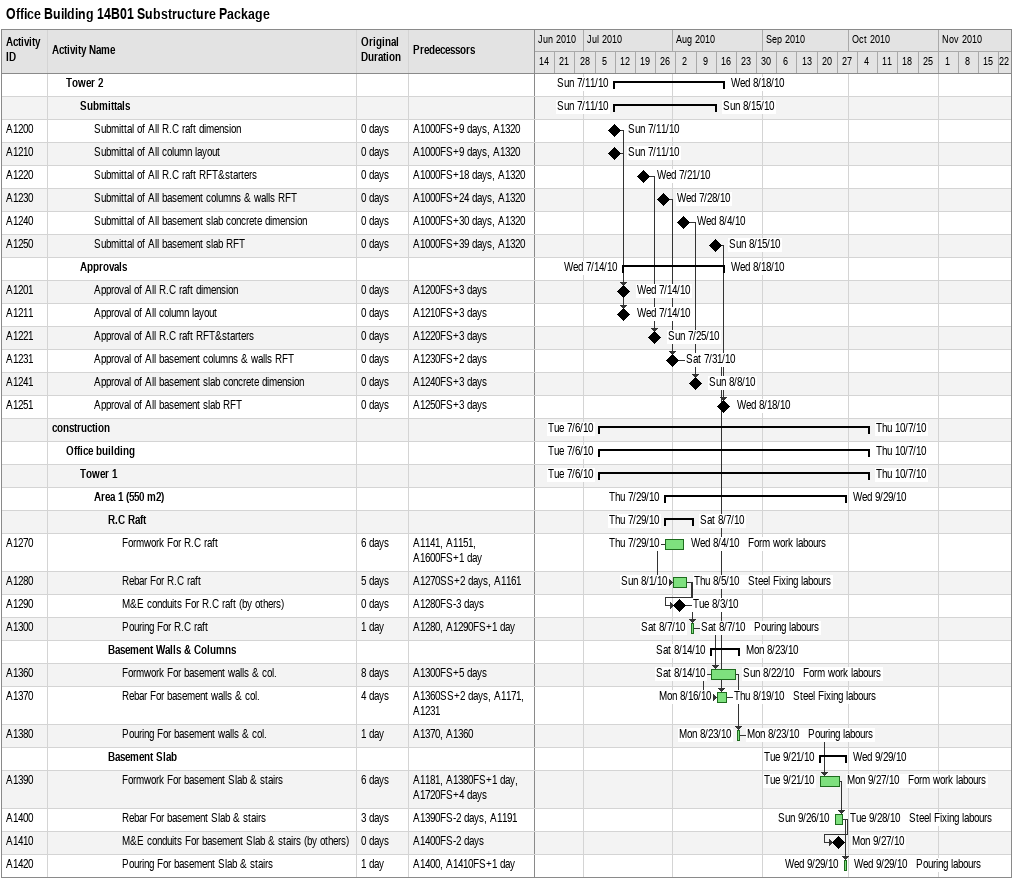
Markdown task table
Office Building 14B01 Substructure Package

| ID | Level | Task | Original duration | Start | Finish | Predecessors | Resources |
|---|---|---|---|---|---|---|---|
|  | 2 | **Tower 2** |  | 2010-07-11 | 2010-08-18 |  |  |
|  | 3 | **Submittals** |  | 2010-07-11 | 2010-08-15 |  |  |
| A1200 | 4 | Submittal of All R.C raft dimension | 0d | 2010-07-11 | 2010-07-11 | A1000FS+9d, A1320 |  |
| A1210 | 4 | Submittal of All column layout | 0d | 2010-07-11 | 2010-07-11 | A1000FS+9d, A1320 |  |
| A1220 | 4 | Submittal of All R.C raft RFT&starters | 0d | 2010-07-21 | 2010-07-21 | A1000FS+18d, A1320 |  |
| A1230 | 4 | Submittal of All basement columns & walls RFT | 0d | 2010-07-28 | 2010-07-28 | A1000FS+24d, A1320 |  |
| A1240 | 4 | Submittal of All basement slab concrete dimension | 0d | 2010-08-04 | 2010-08-04 | A1000FS+30d, A1320 |  |
| A1250 | 4 | Submittal of All basement slab RFT | 0d | 2010-08-15 | 2010-08-15 | A1000FS+39d, A1320 |  |
|  | 3 | **Approvals** |  | 2010-07-14 | 2010-08-18 |  |  |
| A1201 | 4 | Approval of All R.C raft dimension | 0d | 2010-07-14 | 2010-07-14 | A1200FS+3d |  |
| A1211 | 4 | Approval of All column layout | 0d | 2010-07-14 | 2010-07-14 | A1210FS+3d |  |
| A1221 | 4 | Approval of All R.C raft RFT&starters | 0d | 2010-07-25 | 2010-07-25 | A1220FS+3d |  |
| A1231 | 4 | Approval of All basement columns & walls RFT | 0d | 2010-07-31 | 2010-07-31 | A1230FS+2d |  |
| A1241 | 4 | Approval of All basement slab concrete dimension | 0d | 2010-08-08 | 2010-08-08 | A1240FS+3d |  |
| A1251 | 4 | Approval of All basement slab RFT | 0d | 2010-08-18 | 2010-08-18 | A1250FS+3d |  |
|  | 1 | **construction** |  | 2010-07-06 | 2010-10-07 |  |  |
|  | 2 | **Office building** |  | 2010-07-06 | 2010-10-07 |  |  |
|  | 3 | **Tower 1** |  | 2010-07-06 | 2010-10-07 |  |  |
|  | 4 | **Area 1 (550 m2)** |  | 2010-07-29 | 2010-09-29 |  |  |
|  | 5 | **R.C Raft** |  | 2010-07-29 | 2010-08-07 |  |  |
| A1270 | 6 | Formwork For R.C raft | 6d | 2010-07-29 | 2010-08-04 | A1141, A1151, A1600FS+1d | Form work labours |
| A1280 | 6 | Rebar For R.C raft | 5d | 2010-08-01 | 2010-08-05 | A1270SS+2d, A1161 | Steel Fixing labours |
| A1290 | 6 | M&E conduits For R.C raft (by others) | 0d | 2010-08-03 | 2010-08-03 | A1280FS-3d |  |
| A1300 | 6 | Pouring For R.C raft | 1d | 2010-08-07 | 2010-08-07 | A1280, A1290FS+1d | Pouring labours |
|  | 5 | **Basement Walls & Columns** |  | 2010-08-14 | 2010-08-23 |  |  |
| A1360 | 6 | Formwork For basement walls & col. | 8d | 2010-08-14 | 2010-08-22 | A1300FS+5d | Form work labours |
| A1370 | 6 | Rebar For basement walls & col. | 4d | 2010-08-16 | 2010-08-19 | A1360SS+2d, A1171, A1231 | Steel Fixing labours |
| A1380 | 6 | Pouring For basement walls & col. | 1d | 2010-08-23 | 2010-08-23 | A1370, A1360 | Pouring labours |
|  | 5 | **Basement Slab** |  | 2010-09-21 | 2010-09-29 |  |  |
| A1390 | 6 | Formwork For basement Slab & stairs | 6d | 2010-09-21 | 2010-09-27 | A1181, A1380FS+1d, A1720FS+4d | Form work labours |
| A1400 | 6 | Rebar For basement Slab & stairs | 3d | 2010-09-26 | 2010-09-28 | A1390FS-2d, A1191 | Steel Fixing labours |
| A1410 | 6 | M&E conduits For basement Slab & stairs (by others) | 0d | 2010-09-27 | 2010-09-27 | A1400FS-2d |  |
| A1420 | 6 | Pouring For basement Slab & stairs | 1d | 2010-09-29 | 2010-09-29 | A1400, A1410FS+1d | Pouring labours |
